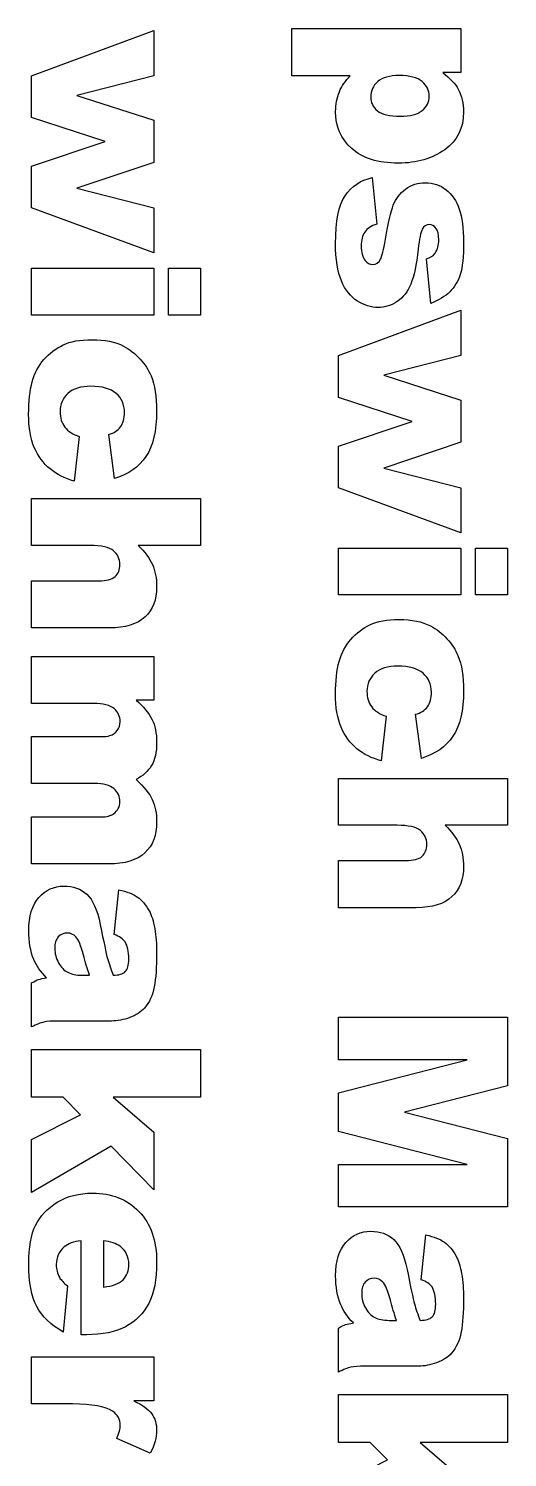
# Model space of a CAD drawing. Extents: x 24 to 191, y 8 to 99.
# Drawn here: x 50.12 to 57.99, y 53.65 to 77.17 of the extents above; entities that cross this region are included whole.
import ezdxf

# ---------------------------------------------------------------- set-up
doc = ezdxf.new("R2010")
doc.units = 0
doc.layers.add('Text_Etch', color=7, linetype='CONTINUOUS')

msp = doc.modelspace()

# ---------------------------------------------------------------- linework, layer by layer
at = {"layer": 'Text_Etch', "color": 7}
for points in [[(54.451504, 77.165266), (57.229282, 77.165266), (57.229282, 76.443347), (56.931803, 76.443347)], [(55.412183, 76.386497), (54.451512, 76.386497), (54.451504, 77.165266)], [(55.774071, 74.713387), (55.846071, 73.947888)], [(56.736604, 72.642429), (56.664603, 73.373836)], [(50.957582, 70.450833), (50.874182, 69.717535)], [(51.53732, 69.757356), (51.440723, 70.483062)], [(51.137603, 68.656464), (50.171251, 68.656464), (50.171251, 69.427664), (52.949021, 69.427636)], [(52.949021, 69.427636), (52.949021, 68.656436), (51.925832, 68.656436)], [(51.450223, 67.299765), (50.171231, 67.299765), (50.171231, 68.074747), (51.277791, 68.074747)], [(51.198249, 66.056858), (50.171274, 66.056858), (50.171274, 66.82995), (52.183521, 66.829865)], [(52.183521, 66.829865), (52.183521, 66.109832), (51.889832, 66.109832)], [(56.58308, 65.152252), (56.486481, 65.877958)], [(56.00334, 65.845728), (55.91994, 65.11243)], [(51.209592, 64.737978), (50.17124, 64.737978), (50.17124, 65.511069), (51.279702, 65.511069)], [(56.183361, 64.051359), (55.217012, 64.051359), (55.217012, 64.82256), (57.994781, 64.822531)], [(57.994781, 64.822531), (57.994781, 64.051331), (56.97159, 64.051331)], [(51.435042, 63.415428), (50.171212, 63.415428), (50.171212, 64.188519), (51.317573, 64.188519)], [(56.495981, 62.69466), (55.216992, 62.69466), (55.216992, 63.469614), (56.323563, 63.469614)], [(51.531712, 62.252023), (51.609413, 62.989103)], [(50.171282, 60.732369), (50.171282, 61.456185)], [(51.00307, 61.583128), (51.126223, 61.583156)], [(51.488171, 60.829059), (50.599512, 60.829059)], [(50.98601, 55.66569), (50.98601, 57.211845)], [(51.355453, 57.209897), (51.355492, 56.450127)], [(56.577473, 56.570664), (56.655171, 57.307744)], [(50.762371, 56.469064), (50.69227, 55.709265)], [(55.217032, 55.051095), (55.217032, 55.77491)], [(56.048842, 55.901769), (56.171981, 55.901797)], [(51.073135, 55.66569), (50.98601, 55.66569)], [(50.845762, 54.525004), (50.171212, 54.525004), (50.171212, 55.299987), (52.183521, 55.299987)], [(52.183521, 55.299987), (52.183521, 54.578062), (51.853823, 54.578062)], [(56.533923, 55.1477), (55.645262, 55.1477)], [(52.122911, 53.71593), (51.573413, 53.95469)]]:
    msp.add_lwpolyline(points, dxfattribs=at)
for points in [[(52.183521, 77.135698), (52.183521, 76.389138), (50.915903, 76.065127), (52.183521, 75.655857), (52.183521, 74.960453), (50.915903, 74.536028), (52.183521, 74.212017), (52.183521, 73.471147), (50.17124, 74.212017), (50.17124, 74.897927), (51.382021, 75.305317), (50.17124, 75.699435), (50.17124, 76.389138), (52.183521, 77.135698), (52.183521, 77.135698)], [(56.217462, 76.392068), (56.217462, 76.392068), (56.217462, 76.392068), (56.217462, 76.392068)], [(55.774042, 74.713353), (55.774042, 74.713353), (55.774042, 74.713353), (55.774042, 74.713353)], [(52.183521, 73.219122), (52.183521, 72.44795), (50.17124, 72.44795), (50.17124, 73.219122), (52.183521, 73.219122), (52.183521, 73.219122)], [(52.949021, 73.219122), (52.949021, 72.44795), (52.424161, 72.44795), (52.424161, 73.219122), (52.949021, 73.219122), (52.949021, 73.219122)], [(57.229282, 72.530585), (57.229282, 71.784022), (55.961661, 71.460031), (57.229282, 71.050724), (57.229282, 70.355357), (55.961661, 69.930895), (57.229282, 69.606904), (57.229282, 68.866014), (55.217004, 69.606904), (55.217004, 70.292816), (56.427782, 70.700204), (55.217004, 71.094328), (55.217004, 71.784022), (57.229282, 72.530585), (57.229282, 72.530585)], [(50.957534, 70.450861), (50.957534, 70.450861), (50.957534, 70.450861), (50.957534, 70.450861)], [(57.229282, 68.614018), (57.229282, 67.842845), (55.217004, 67.842845), (55.217004, 68.614018), (57.229282, 68.614018), (57.229282, 68.614018)], [(57.994781, 68.614018), (57.994781, 67.842845), (57.469921, 67.842845), (57.469921, 68.614018), (57.994781, 68.614018), (57.994781, 68.614018)], [(56.003292, 65.845756), (56.003292, 65.845756), (56.003292, 65.845756), (56.003292, 65.845756)], [(51.531771, 62.251882), (51.531771, 62.251882), (51.531771, 62.251882), (51.531771, 62.251882)], [(57.994781, 60.8927), (57.994781, 59.763388), (56.30462, 59.327608), (57.994781, 58.893692), (57.994781, 57.768161), (55.217004, 57.768161), (55.217004, 58.469258), (57.335395, 58.469258), (55.217004, 59.013043), (55.217004, 59.647818), (57.335395, 60.189712), (55.217004, 60.189712), (55.217004, 60.8927), (57.994781, 60.8927), (57.994781, 60.8927)], [(52.949021, 60.362884), (52.949021, 59.574666), (51.516554, 59.574666), (52.183521, 58.99865), (52.183521, 58.049339), (51.478651, 58.771264), (50.17124, 58.007655), (50.17124, 58.877379), (50.978432, 59.284767), (50.694212, 59.574666), (50.17124, 59.574666), (50.17124, 60.362884), (52.949021, 60.362884), (52.949021, 60.362884)], [(56.577413, 56.570608), (56.577413, 56.570608), (56.577413, 56.570608), (56.577413, 56.570608)], [(57.994781, 54.681525), (57.994781, 53.893306), (56.562312, 53.893306), (57.229282, 53.317263), (57.229282, 52.36798), (56.524412, 53.089904), (55.217004, 52.326296), (55.217004, 53.19602), (56.024193, 53.603408), (55.739973, 53.893306), (55.217004, 53.893306), (55.217004, 54.681525), (57.994781, 54.681525), (57.994781, 54.681525)]]:
    msp.add_lwpolyline(points, close=True, dxfattribs=at)
for points in [[(56.931803, 76.443347), (57.056853, 76.343554), (57.141488, 76.25197), (57.185704, 76.168596)], [(55.23217, 76.125015), (55.272573, 76.222283), (55.332574, 76.309444), (55.412183, 76.386497)], [(55.863132, 76.291757), (55.786079, 76.224809), (55.747553, 76.140176), (55.747553, 76.037856)], [(56.217462, 76.392189), (56.058297, 76.392189), (55.940184, 76.358712), (55.863132, 76.291757)], [(56.592631, 76.293566), (56.51557, 76.359231), (56.390515, 76.392068), (56.217462, 76.392068)], [(56.708209, 76.047237), (56.708209, 76.14577), (56.669683, 76.227882), (56.592631, 76.293566)], [(55.171571, 75.799105), (55.171571, 75.917852), (55.191779, 76.026491), (55.23217, 76.125015)], [(55.747553, 76.037856), (55.747553, 75.948169), (55.784183, 75.873007), (55.857442, 75.812375)], [(56.592631, 75.816075), (56.669683, 75.879208), (56.708209, 75.956263), (56.708209, 76.047237)], [(57.185704, 76.168596), (57.245103, 76.05617), (57.274801, 75.931743), (57.274801, 75.795317)], [(55.434941, 75.190876), (55.259362, 75.351303), (55.171571, 75.554048), (55.171571, 75.799105)], [(55.857442, 75.812375), (55.931974, 75.751711), (56.057667, 75.721375), (56.234513, 75.721375)], [(56.234513, 75.721375), (56.397466, 75.721375), (56.51684, 75.752944), (56.592631, 75.816075)], [(57.274801, 75.795317), (57.274801, 75.526258), (57.17185, 75.31846), (56.965943, 75.171925)], [(56.202343, 74.950237), (55.867596, 74.950237), (55.611793, 75.03045), (55.434941, 75.190876)], [(56.965943, 75.171925), (56.760042, 75.024131), (56.505509, 74.950237), (56.202343, 74.950237)], [(55.326873, 74.413978), (55.431721, 74.569347), (55.580777, 74.669141), (55.774042, 74.713353)], [(56.321703, 74.522077), (56.41644, 74.592816), (56.524443, 74.628187), (56.645714, 74.628187)], [(56.645714, 74.628187), (56.778353, 74.628187), (56.892673, 74.589655), (56.98867, 74.512595)], [(55.169604, 73.627636), (55.169604, 73.995231), (55.222027, 74.257342), (55.326873, 74.413978)], [(56.118963, 74.258696), (56.159363, 74.362277), (56.226941, 74.450068), (56.321703, 74.522077)], [(56.98867, 74.512595), (57.08468, 74.435542), (57.156048, 74.329438), (57.202781, 74.194273)], [(55.990112, 73.699724), (56.036845, 73.967528), (56.079794, 74.153848), (56.118963, 74.258696)], [(57.202781, 74.194273), (57.250782, 74.059109), (57.274782, 73.87784), (57.274782, 73.650465)], [(55.846071, 73.947888), (55.755117, 73.916287), (55.690062, 73.872074), (55.6509, 73.815257)], [(56.596331, 73.862597), (56.571072, 73.812063), (56.548333, 73.702163), (56.528132, 73.532897)], [(56.708122, 73.938394), (56.658854, 73.938394), (56.62159, 73.913135), (56.596331, 73.862597)], [(56.819913, 73.879697), (56.78958, 73.918827), (56.752315, 73.938394), (56.708122, 73.938394)], [(56.867312, 73.688314), (56.867312, 73.775484), (56.851508, 73.839277), (56.819913, 73.879697)], [(55.266201, 73.01183), (55.2018, 73.162142), (55.169604, 73.367402), (55.169604, 73.627636)], [(55.6509, 73.815257), (55.61177, 73.758392), (55.592204, 73.682596), (55.592204, 73.587874)], [(55.910514, 73.368136), (55.931991, 73.409792), (55.958511, 73.520338), (55.990112, 73.699724)], [(56.806711, 73.468522), (56.847111, 73.529115), (56.867312, 73.602388), (56.867312, 73.688314)], [(57.274782, 73.650465), (57.274782, 73.410469), (57.256437, 73.2336), (57.219782, 73.119921)], [(55.592204, 73.587874), (55.592204, 73.484298), (55.614302, 73.404091), (55.658501, 73.347223)], [(56.528132, 73.532897), (56.499066, 73.27647), (56.458646, 73.085716), (56.406872, 72.960663)], [(56.664603, 73.373836), (56.729003, 73.392745), (56.776372, 73.424326), (56.806711, 73.468522)], [(55.658501, 73.347223), (55.691368, 73.303027), (55.732423, 73.280929), (55.78166, 73.280929)], [(55.78166, 73.280929), (55.837263, 73.280929), (55.880212, 73.309998), (55.910514, 73.368136)], [(55.52957, 72.680247), (55.419679, 72.749702), (55.331888, 72.860248), (55.266201, 73.01183)], [(56.406872, 72.960663), (56.35507, 72.83561), (56.281173, 72.740219), (56.185184, 72.674546)], [(57.219782, 73.119921), (57.183184, 73.004972), (57.126338, 72.909609), (57.049255, 72.833804)], [(55.868739, 72.574132), (55.752526, 72.574132), (55.63947, 72.609494), (55.52957, 72.680247)], [(57.049255, 72.833804), (56.972192, 72.756758), (56.867975, 72.692947), (56.736604, 72.642429)], [(56.185184, 72.674546), (56.089177, 72.607603), (55.983697, 72.574132), (55.868739, 72.574132)], [(50.690402, 71.957194), (50.8104, 72.015332), (50.969565, 72.0444), (51.167891, 72.0444)], [(51.167891, 72.0444), (51.37505, 72.0444), (51.54748, 72.009038), (51.685173, 71.938285)], [(50.375862, 71.716543), (50.465547, 71.818877), (50.570395, 71.899084), (50.690402, 71.957194)], [(51.685173, 71.938285), (51.786223, 71.886497), (51.876542, 71.815744), (51.956121, 71.726054)], [(50.182591, 71.350868), (50.222991, 71.492346), (50.287417, 71.614237), (50.375862, 71.716543)], [(51.956121, 71.726054), (52.036969, 71.636392), (52.096972, 71.544162), (52.136133, 71.44942)], [(50.123892, 70.816536), (50.123892, 71.030009), (50.14345, 71.20812), (50.182591, 71.350868)], [(51.147001, 71.27701), (50.98152, 71.27701), (50.855835, 71.237838), (50.769943, 71.159521)], [(51.561972, 71.159521), (51.471017, 71.237838), (51.332694, 71.27701), (51.147001, 71.27701)], [(52.136133, 71.44942), (52.197999, 71.299108), (52.228931, 71.106463), (52.228931, 70.871513)], [(50.769943, 71.159521), (50.684043, 71.081204), (50.641092, 70.98141), (50.641092, 70.86014)], [(51.700292, 70.848766), (51.700292, 70.976359), (51.654185, 71.079934), (51.561972, 71.159521)], [(50.216692, 70.270831), (50.154826, 70.413579), (50.123892, 70.595472), (50.123892, 70.816536)], [(50.641092, 70.86014), (50.641092, 70.759104), (50.667, 70.674466), (50.718791, 70.606252)], [(51.633992, 70.608143), (51.678191, 70.667523), (51.700292, 70.747759), (51.700292, 70.848766)], [(52.228931, 70.871513), (52.228931, 70.543091), (52.170192, 70.292958), (52.052711, 70.121169)], [(50.718791, 70.606252), (50.770592, 70.536769), (50.850171, 70.484982), (50.957534, 70.450861)], [(51.440723, 70.483062), (51.526615, 70.505922), (51.591038, 70.547494), (51.633992, 70.608143)], [(50.476271, 69.916501), (50.365112, 70.008703), (50.278586, 70.126813), (50.216692, 70.270831)], [(52.052711, 70.121169), (51.93523, 69.94811), (51.763436, 69.826839), (51.53732, 69.757356)], [(50.874182, 69.717535), (50.721336, 69.757949), (50.5887, 69.824271), (50.476271, 69.916501)], [(51.518453, 68.569285), (51.447717, 68.627423), (51.320768, 68.656464), (51.137603, 68.656464)], [(51.62456, 68.341899), (51.62456, 68.435371), (51.589192, 68.511176), (51.518453, 68.569285)], [(51.925832, 68.656436), (52.034465, 68.551618), (52.11215, 68.447394), (52.158892, 68.343818)], [(51.544962, 68.144851), (51.598028, 68.191587), (51.62456, 68.25726), (51.62456, 68.341899)], [(52.158892, 68.343818), (52.205625, 68.240214), (52.228993, 68.117702), (52.228993, 67.976224)], [(51.277791, 68.074747), (51.404114, 68.074747), (51.493166, 68.098172), (51.544962, 68.144851)], [(52.228993, 67.976224), (52.228993, 67.766532), (52.165199, 67.601686), (52.037612, 67.481686)], [(52.037612, 67.481686), (51.910031, 67.360415), (51.714233, 67.299765), (51.450223, 67.299765)], [(55.42162, 67.111438), (55.511311, 67.213744), (55.616156, 67.29398), (55.73616, 67.352089)], [(55.73616, 67.352089), (55.856161, 67.410199), (56.015323, 67.439268), (56.213654, 67.439268)], [(56.213654, 67.439268), (56.420814, 67.439268), (56.593238, 67.403905), (56.730934, 67.33318)], [(56.730934, 67.33318), (56.831986, 67.281364), (56.922303, 67.210639), (57.00189, 67.120949)], [(55.228352, 66.745735), (55.268752, 66.887241), (55.333178, 67.009133), (55.42162, 67.111438)], [(57.00189, 67.120949), (57.08273, 67.031259), (57.142733, 66.939057), (57.181891, 66.844315)], [(57.181891, 66.844315), (57.24376, 66.693975), (57.274694, 66.501358), (57.274694, 66.26638)], [(55.169652, 66.211403), (55.169652, 66.424876), (55.18921, 66.602987), (55.228352, 66.745735)], [(56.192761, 66.671877), (56.027289, 66.671877), (55.901601, 66.632705), (55.815701, 66.554388)], [(56.607733, 66.554388), (56.516781, 66.632705), (56.378455, 66.671877), (56.192761, 66.671877)], [(55.815701, 66.554388), (55.729801, 66.476071), (55.686853, 66.376278), (55.686853, 66.255007)], [(56.746053, 66.243633), (56.746053, 66.371226), (56.699943, 66.474801), (56.607733, 66.554388)], [(51.889832, 66.109832), (52.012356, 66.006256), (52.09952, 65.902031), (52.151311, 65.797186)], [(55.262453, 65.665698), (55.200587, 65.808446), (55.169652, 65.990339), (55.169652, 66.211403)], [(55.686853, 66.255007), (55.686853, 66.153971), (55.712761, 66.069333), (55.764554, 66.00112)], [(56.67975, 66.00301), (56.723955, 66.062418), (56.746053, 66.142626), (56.746053, 66.243633)], [(57.274694, 66.26638), (57.274694, 65.937958), (57.215953, 65.687853), (57.098469, 65.516036)], [(51.527953, 65.971571), (51.460998, 66.028439), (51.351098, 66.056858), (51.198249, 66.056858)], [(51.628373, 65.753667), (51.628373, 65.842087), (51.594899, 65.914731), (51.527953, 65.971571)], [(55.764554, 66.00112), (55.816353, 65.931636), (55.895931, 65.879849), (56.003292, 65.845756)], [(56.486481, 65.877958), (56.572381, 65.900818), (56.636804, 65.942361), (56.67975, 66.00301)], [(51.580971, 65.611568), (51.612574, 65.651954), (51.628373, 65.699339), (51.628373, 65.753667)], [(52.151311, 65.797186), (52.20311, 65.69107), (52.229012, 65.563506), (52.229012, 65.414436)], [(55.522032, 65.311368), (55.41087, 65.403599), (55.324347, 65.521709), (55.262453, 65.665698)], [(51.279702, 65.511069), (51.368127, 65.511069), (51.428134, 65.516149), (51.459711, 65.526309)], [(51.459711, 65.526252), (51.510246, 65.542621), (51.550666, 65.571098), (51.580971, 65.611568)], [(52.229012, 65.414436), (52.229012, 65.254021), (52.200579, 65.127077), (52.143711, 65.033577)], [(57.098469, 65.516036), (56.980991, 65.342977), (56.809194, 65.221735), (56.58308, 65.152252)], [(55.91994, 65.11243), (55.767094, 65.152816), (55.634458, 65.219138), (55.522032, 65.311368)], [(52.143711, 65.033577), (52.086846, 64.940105), (52.002213, 64.863679), (51.889812, 64.804328)], [(51.526019, 64.654581), (51.460358, 64.710179), (51.35488, 64.737978), (51.209592, 64.737978)], [(51.889812, 64.804328), (52.021184, 64.683057), (52.110236, 64.572511), (52.15697, 64.472717)], [(51.624521, 64.434786), (51.624521, 64.525718), (51.59169, 64.598983), (51.526019, 64.654581)], [(52.15697, 64.472717), (52.204973, 64.372923), (52.22897, 64.249761), (52.22897, 64.103232)], [(51.317573, 64.188519), (51.408519, 64.188519), (51.4761, 64.206299), (51.520313, 64.24152)], [(51.520313, 64.24152), (51.589788, 64.293308), (51.624521, 64.35774), (51.624521, 64.434786)], [(52.22897, 64.103232), (52.22897, 63.887219), (52.16455, 63.718591), (52.035702, 63.59732)], [(56.56422, 63.964152), (56.493483, 64.02229), (56.366529, 64.051359), (56.183361, 64.051359)], [(56.97159, 64.051331), (57.080226, 63.946485), (57.157914, 63.842289), (57.204652, 63.738685)], [(56.670321, 63.736794), (56.670321, 63.830266), (56.634956, 63.906071), (56.56422, 63.964152)], [(57.204652, 63.738685), (57.251386, 63.63511), (57.274754, 63.512569), (57.274754, 63.371091)], [(52.035702, 63.59732), (51.908115, 63.476049), (51.707895, 63.415428), (51.435042, 63.415428)], [(56.323563, 63.469614), (56.449883, 63.469614), (56.538935, 63.493039), (56.59072, 63.539718)], [(56.59072, 63.539718), (56.643789, 63.586454), (56.670321, 63.652156), (56.670321, 63.736794)], [(57.274754, 63.371091), (57.274754, 63.1614), (57.21096, 62.996554), (57.083373, 62.876553)], [(50.292531, 62.863937), (50.403692, 62.987748), (50.540748, 63.04964), (50.7037, 63.04964)], [(50.7037, 63.04964), (50.856549, 63.04964), (50.982239, 63.004794), (51.080772, 62.915104)], [(50.12578, 62.316342), (50.12578, 62.556372), (50.181363, 62.738885), (50.292531, 62.863937)], [(51.080772, 62.915104), (51.179298, 62.825414), (51.252563, 62.659947), (51.300561, 62.418675)], [(51.609413, 62.989103), (51.738259, 62.961163), (51.839314, 62.921511), (51.912571, 62.869723)], [(51.912571, 62.869723), (51.987106, 62.816665), (52.051529, 62.74086), (52.105839, 62.642336)], [(57.083373, 62.876553), (56.955792, 62.755282), (56.759994, 62.69466), (56.495981, 62.69466)], [(52.105839, 62.642336), (52.144975, 62.571612), (52.175308, 62.47433), (52.196842, 62.350547)], [(51.300561, 62.418675), (51.358696, 62.129398), (51.399118, 61.941804), (51.421834, 61.855924)], [(52.196842, 62.350547), (52.218319, 62.226764), (52.229041, 62.09285), (52.229041, 61.94886)], [(50.209182, 61.840769), (50.153581, 61.977195), (50.12578, 62.135719), (50.12578, 62.316342)], [(50.610832, 62.214121), (50.572964, 62.171195), (50.554032, 62.108654), (50.554032, 62.026528)], [(50.76052, 62.276633), (50.699856, 62.276633), (50.649959, 62.255748), (50.610832, 62.214121)], [(50.902633, 62.21223), (50.860963, 62.255156), (50.813597, 62.276633), (50.76052, 62.276633)], [(51.0258, 61.914739), (50.984136, 62.071373), (50.943078, 62.170546), (50.902633, 62.21223)], [(51.709884, 62.13253), (51.678281, 62.181778), (51.618913, 62.221571), (51.531771, 62.251882)], [(51.77048, 61.848304), (51.77048, 61.974627), (51.750273, 62.069369), (51.709884, 62.13253)], [(50.554032, 62.026528), (50.554032, 61.940647), (50.57486, 61.861061), (50.616533, 61.787796)], [(51.126223, 61.583156), (51.088355, 61.689272), (51.054881, 61.79979), (51.0258, 61.914739)], [(52.229041, 61.94886), (52.229041, 61.717692), (52.215776, 61.53199), (52.189242, 61.391782)], [(50.417603, 61.539497), (50.320335, 61.640532), (50.250863, 61.740975), (50.209182, 61.840769)], [(50.616533, 61.787796), (50.658197, 61.713261), (50.708727, 61.660852), (50.768112, 61.630513)], [(50.768112, 61.630513), (50.828713, 61.598933), (50.907033, 61.583128), (51.00307, 61.583128)], [(51.421834, 61.855924), (51.445823, 61.770016), (51.476797, 61.679056), (51.514731, 61.583072)], [(51.514731, 61.583072), (51.609473, 61.583072), (51.675789, 61.602545), (51.71368, 61.641774)], [(51.71368, 61.641774), (51.751549, 61.68089), (51.77048, 61.749752), (51.77048, 61.848304)], [(50.171282, 61.456185), (50.223084, 61.485254), (50.26224, 61.504191), (50.288763, 61.512996)], [(50.288763, 61.512996), (50.316562, 61.521745), (50.359508, 61.530776), (50.417603, 61.539525)], [(52.189242, 61.391782), (52.163983, 61.251574), (52.11029, 61.134705), (52.028192, 61.041233)], [(52.028192, 61.041233), (51.971327, 60.97556), (51.890478, 60.923772), (51.785653, 60.88587)], [(50.375919, 60.811956), (50.322855, 60.799256), (50.254642, 60.77284), (50.171282, 60.732369)], [(50.599512, 60.829059), (50.504773, 60.829059), (50.430244, 60.823414), (50.375919, 60.811843)], [(51.785653, 60.88587), (51.682071, 60.847996), (51.582913, 60.829059), (51.488171, 60.829059)], [(50.59564, 57.846619), (50.759854, 57.946413), (50.95249, 57.99631), (51.173549, 57.99631)], [(51.173549, 57.99631), (51.488094, 57.99631), (51.742628, 57.895867), (51.937161, 57.695009)], [(50.237523, 57.46576), (50.313313, 57.618583), (50.432688, 57.745555), (50.59564, 57.846619)], [(51.937161, 57.695009), (52.131697, 57.49291), (52.228964, 57.214356), (52.228964, 56.859406)], [(50.12572, 56.836687), (50.12572, 57.103217), (50.162988, 57.312908), (50.237523, 57.46576)], [(50.98601, 57.211845), (50.86221, 57.198016), (50.769997, 57.164516), (50.709364, 57.11143)], [(51.626414, 57.120884), (51.565813, 57.16762), (51.475493, 57.19731), (51.355453, 57.209897)], [(55.171532, 56.635067), (55.171532, 56.875069), (55.227113, 57.05761), (55.338272, 57.182663)], [(55.338272, 57.182663), (55.449433, 57.306474), (55.586489, 57.368365), (55.749441, 57.368365)], [(55.749441, 57.368365), (55.90229, 57.368365), (56.027978, 57.32352), (56.126513, 57.23383)], [(56.126513, 57.23383), (56.225036, 57.14414), (56.298304, 56.978673), (56.346302, 56.737401)], [(56.655171, 57.307744), (56.78402, 57.279804), (56.885072, 57.240152), (56.958332, 57.188364)], [(56.958332, 57.188364), (57.032866, 57.135278), (57.097289, 57.059501), (57.151603, 56.960977)], [(50.709364, 57.11143), (50.6222, 57.036895), (50.578622, 56.939613), (50.578622, 56.819612)], [(51.772312, 56.827204), (51.772312, 56.949717), (51.723677, 57.04762), (51.626414, 57.120884)], [(57.151603, 56.960977), (57.190733, 56.890252), (57.221069, 56.79297), (57.2426, 56.669188)], [(50.256471, 56.129918), (50.169307, 56.294143), (50.12572, 56.529714), (50.12572, 56.836687)], [(50.578622, 56.819612), (50.578622, 56.743836), (50.597559, 56.671841), (50.635422, 56.603628)], [(51.67571, 56.571398), (51.74011, 56.635801), (51.772312, 56.72106), (51.772312, 56.827204)], [(52.228964, 56.859406), (52.228964, 56.571398), (52.185378, 56.34404), (52.098211, 56.177274)], [(56.346302, 56.737401), (56.404437, 56.448123), (56.444856, 56.26053), (56.46757, 56.17465)], [(50.635422, 56.603628), (50.659411, 56.561943), (50.701739, 56.517098), (50.762371, 56.469064)], [(51.355492, 56.450127), (51.504554, 56.465367), (51.61129, 56.505696), (51.67571, 56.571398)], [(55.254934, 56.159466), (55.199331, 56.295892), (55.171532, 56.454445), (55.171532, 56.635067)], [(55.656601, 56.532762), (55.618736, 56.489836), (55.599804, 56.427295), (55.599804, 56.345197)], [(55.806284, 56.595274), (55.745614, 56.595274), (55.69572, 56.574389), (55.656601, 56.532762)], [(55.948391, 56.530871), (55.906724, 56.573797), (55.859355, 56.595274), (55.806284, 56.595274)], [(56.071564, 56.23338), (56.029894, 56.390014), (55.988836, 56.489186), (55.948391, 56.530871)], [(56.755521, 56.451228), (56.723921, 56.500504), (56.664552, 56.540297), (56.577413, 56.570608)], [(56.816123, 56.16703), (56.816123, 56.293324), (56.795916, 56.388066), (56.755521, 56.451228)], [(57.2426, 56.669188), (57.264077, 56.545405), (57.274801, 56.411491), (57.274801, 56.267473)], [(55.599804, 56.345197), (55.599804, 56.259288), (55.620632, 56.179702), (55.662299, 56.106437)], [(56.171981, 55.901797), (56.134116, 56.007913), (56.100644, 56.118431), (56.071564, 56.23338)], [(57.274801, 56.267473), (57.274801, 56.036333), (57.261537, 55.85063), (57.235, 55.710422)], [(50.69227, 55.709265), (50.49016, 55.825484), (50.344891, 55.965692), (50.256471, 56.129918)], [(52.098211, 56.177274), (52.011052, 56.010538), (51.884732, 55.883594), (51.719251, 55.796416)], [(55.463361, 55.858194), (55.366093, 55.959258), (55.296616, 56.059701), (55.254934, 56.159466)], [(55.662299, 56.106437), (55.70397, 56.031902), (55.754493, 55.979493), (55.813884, 55.949154)], [(56.46757, 56.17465), (56.491559, 56.088741), (56.522504, 55.997781), (56.560373, 55.901797)], [(56.759323, 55.9605), (56.797188, 55.999616), (56.816123, 56.06845), (56.816123, 56.16703)], [(51.719251, 55.796416), (51.553773, 55.709265), (51.338398, 55.66569), (51.073135, 55.66569)], [(55.217032, 55.77491), (55.268831, 55.803979), (55.307992, 55.822916), (55.334512, 55.831693)], [(55.334512, 55.831693), (55.362311, 55.840724), (55.405263, 55.849473), (55.463361, 55.858222)], [(55.813884, 55.949154), (55.87448, 55.917574), (55.952802, 55.901769), (56.048842, 55.901769)], [(56.560373, 55.901797), (56.655109, 55.901797), (56.721426, 55.921271), (56.759323, 55.9605)], [(57.235, 55.710422), (57.209741, 55.570186), (57.156048, 55.453346), (57.073944, 55.359874)], [(57.073944, 55.359874), (57.017076, 55.294201), (56.936228, 55.242413), (56.831399, 55.204511)], [(55.421671, 55.13071), (55.368608, 55.11801), (55.300392, 55.091481), (55.217032, 55.051095)], [(55.645262, 55.1477), (55.550522, 55.1477), (55.475993, 55.142055), (55.421671, 55.130766)], [(56.831399, 55.204511), (56.727824, 55.166637), (56.628662, 55.1477), (56.533923, 55.1477)], [(51.853823, 54.578062), (51.996569, 54.508579), (52.094471, 54.437233), (52.147521, 54.363968)], [(51.505152, 54.405624), (51.387671, 54.485211), (51.167874, 54.525004), (50.845762, 54.525004)], [(51.630213, 54.170674), (51.630213, 54.271738), (51.588526, 54.350055), (51.505152, 54.405624)], [(52.147521, 54.363968), (52.201854, 54.289434), (52.229021, 54.197852), (52.229021, 54.089197)], [(51.573413, 53.95469), (51.611279, 54.045622), (51.630213, 54.117645), (51.630213, 54.170674)], [(52.229021, 54.089197), (52.229021, 53.975518), (52.19365, 53.851086), (52.122911, 53.71593)]]:
    msp.add_open_spline(points, degree=3, dxfattribs=at)

doc.saveas('drawing.dxf')
